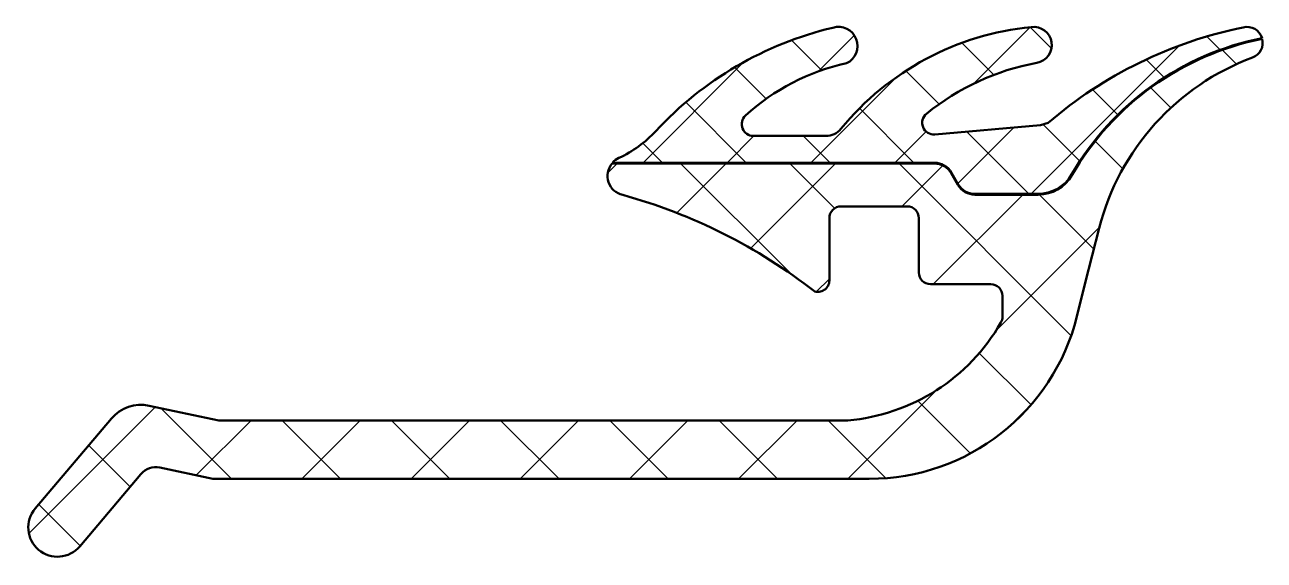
# Model space of a CAD drawing. Extents: x -11.8 to 20, y -4 to 9.8.
import ezdxf

# ---------------------------------------------------------------- set-up
doc = ezdxf.new("R2010")
doc.units = 0
for name, color, linetype, lineweight in [('0S-Alu contour', 7, 'Continuous', 50), ('0S-EPDM contour', 22, 'Continuous', 50), ('0S-EPDM hatch', 25, 'Continuous', 25), ('0S-PT contour', 91, 'Continuous', 50), ('0S-PT hatch', 103, 'Continuous', 25)]:
    doc.layers.add(name, color=color, linetype=linetype, lineweight=lineweight)

# ---------------------------------------------------------------- blocks, each defined once
blk = doc.blocks.new('284406__438E5F37_59AC_410F_B14D_546F088AA7D5_')
at = {"layer": '0S-EPDM hatch'}
h = blk.add_hatch(dxfattribs=at)
h.set_pattern_fill('ANSI37', color=256, scale=0.625, angle=90, style=0)
h.set_pattern_definition([(135, (0, 0), (-1.403165018917055, -1.403165018917055), []), (225, (0, 0), (1.403165018917055, -1.403165018917055), [])])
edge = h.paths.add_edge_path()
edge.add_line((-8.357730886050769, -1.612380616148984), (-6.994673302458014, -1.899999523164865))
edge.add_line((-6.994673302458014, -1.899999523164865), (9.874473980520364, -1.899999523164879))
edge.add_arc((9.874473980520374, 3.600000476835126), 5.500000000000005, 269.9999999999999, 346.0000000000001)
edge.add_line((15.21110047503836, 2.269430051036956), (15.42121335027523, 3.132130713002385))
edge.add_line((15.42121335027523, 3.132130713002385), (15.78480048524985, 4.542837581227114))
edge.add_ellipse((21.96139104271098, 2.950920142330169), major_axis=(-6.378438056984021, 0), ratio=1, start_angle=290.5018308288018, end_angle=345.5474616606425, ccw=False)
edge.add_arc((19.58733246721512, 9.300009751681841), 0.3999904472832286, 290.5018308288023, 374.8529979551758)
edge.add_arc((21.40256578713533, 2.243670704952416), 7.300025825364144, 101.2855610984538, 149.9496355579381)
edge.add_ellipse((14.21818331338904, 6.400000476835077), major_axis=(-0.9999999999999531, 0), ratio=1, start_angle=89.99999999999989, end_angle=149.9496355579381, ccw=False)
edge.add_line((14.21818331338904, 5.400000476835124), (12.58883544782941, 5.400000476835124))
edge.add_ellipse((12.58883544782941, 5.900000476835121), major_axis=(-0.4999999999999965, 0), ratio=1, start_angle=29.999999999999716, end_angle=89.99999999999977, ccw=False)
edge.add_line((12.1558227459372, 5.650000476835126), (11.98261766518031, 5.950000476835125))
edge.add_arc((11.54960496328809, 5.700000476835129), 0.4999999999999942, 29.99999999999979, 89.99999999999959)
edge.add_line((11.5496049632881, 6.200000476835123), (3.266326079119686, 6.200000476835124))
edge.add_arc((3.650794025768079, 5.879598579134008), 0.5004727545536399, 140.1933786123919, 257.0823841312438)
edge.add_ellipse((-0.1559171875698857, -8.112636276727839), major_axis=(-14.0007622607706, 0), ratio=1, start_angle=231.9243795168003, end_angle=254.69827410586998, ccw=False)
edge.add_arc((8.549002940340568, 3.203325148011876), 0.3029463835813935, 256.5165427846748, 366.226490097197)
edge.add_line((8.850162220593722, 3.236182403564454), (8.850151157961108, 4.800012683866365))
edge.add_ellipse((9.150161941181253, 4.799989692833656), major_axis=(-0.3000107841010927, 0), ratio=1, start_angle=270.00147654745876, end_angle=359.99560919403524, ccw=False)
edge.add_line((9.150154209718925, 5.100000476835127), (10.85016641675017, 5.100000476835124))
edge.add_ellipse((10.85016427085043, 4.800010537966642), major_axis=(-0.2999899388761576, 0), ratio=1, start_angle=180.0004098504796, end_angle=269.9995901495945, ccw=False)
edge.add_line((11.15015420971892, 4.800012683866371), (11.15016527235153, 3.400031280517591))
edge.add_arc((11.45017605557167, 3.400054271550293), 0.3000107841010874, 180.0043908059647, 269.9985234525392)
edge.add_line((11.45016832410933, 3.100043487548828), (13.00016527254715, 3.100043487548828))
edge.add_ellipse((13.00016527254715, 2.800043487548829), major_axis=(-0.2999999999999989, 0), ratio=1, start_angle=179.9996229576661, end_angle=269.9999999999993, ccw=False)
edge.add_line((13.30016527254065, 2.800041513362502), (13.30016175662393, 2.26575809454769))
edge.add_ellipse((13.00016175663044, 2.265760068734006), major_axis=(-0.2999999999999807, 0), ratio=1, start_angle=150.2081813218438, end_angle=179.9996229576661, ccw=False)
edge.add_ellipse((8.887075652512204, 4.620566809840704), major_axis=(-5.039471709784955, 0), ratio=1, start_angle=94.96447875365129, end_angle=150.2081813218431, ccw=False)
edge.add_line((9.323182072567883, -0.3999995231648782), (-6.838139188066447, -0.3999995231648677))
edge.add_line((-6.838139188066447, -0.3999995231648677), (-8.631675464853021, -0.0215452672096703))
edge.add_arc((-8.83813918806646, -0.9999995231648728), 1.000000000000002, 78.0848025541533, 139.7162816829407)
edge.add_line((-9.600991284554915, -0.3534264964438582), (-11.5602782604328, -2.665069753124106))
edge.add_arc((-10.98813918806646, -3.149999523164864), 0.7500000000000007, 139.716281682941, 319.716281682941)
edge.add_line((-10.41600011570012, -3.634929293205622), (-8.842388795901718, -1.778321230766078))
edge.add_ellipse((-8.46096274765749, -2.101607744126587), major_axis=(-0.5000000000000026, 0), ratio=1, start_angle=258.0848025541531, end_angle=319.71628168294063, ccw=False)
at = {"layer": '0S-EPDM contour', "color": 7}
for points in [[(11.5496049632881, 6.200000476835123), (3.266326079119686, 6.200000476835124)], [(12.1558227459372, 5.650000476835126), (11.98261766518031, 5.950000476835125)], [(9.150154209718925, 5.100000476835127), (10.85016641675017, 5.100000476835124)], [(14.21818331338904, 5.400000476835124), (12.58883544782941, 5.400000476835124)], [(8.850162220593722, 3.236182403564454), (8.850151157961108, 4.800012683866365)], [(11.15015420971892, 4.800012683866371), (11.15016527235153, 3.400031280517591)], [(15.21110047503836, 2.269430051036956), (15.42121335027523, 3.132130713002385), (15.78480048524985, 4.542837581227114)], [(11.45016832410933, 3.100043487548828), (13.00016527254715, 3.100043487548828)], [(13.30016527254065, 2.800041513362502), (13.30016175662393, 2.26575809454769)], [(9.323182072567883, -0.3999995231648782), (-6.838139188066447, -0.3999995231648677), (-8.631675464853021, -0.0215452672096703)], [(-9.600991284554915, -0.3534264964438582), (-11.5602782604328, -2.665069753124106)], [(-10.41600011570012, -3.634929293205622), (-8.842388795901718, -1.778321230766078)], [(-8.357730886050769, -1.612380616148984), (-6.994673302458014, -1.899999523164865), (9.874473980520364, -1.899999523164879)]]:
    blk.add_lwpolyline(points, dxfattribs=at)
for centre, radius, start, end in [((21.40256578713533, 2.243670704952416), 7.300025825364144, 101.2855610984538, 149.9496355579381), ((19.58733246721512, 9.300009751681841), 0.3999904472832286, 290.5018308288023, 14.85299795517582), ((3.650794025768079, 5.879598579134008), 0.5004727545536399, 140.1933786123919, 257.0823841312438), ((11.54960496328809, 5.700000476835129), 0.4999999999999942, 29.99999999999979, 89.99999999999959), ((8.549002940340568, 3.203325148011876), 0.3029463835813935, 256.5165427846748, 6.226490097197014), ((11.45017605557167, 3.400054271550293), 0.3000107841010874, 180.0043908059647, 269.9985234525392), ((9.874473980520374, 3.600000476835126), 5.500000000000005, 269.9999999999999, 346.0000000000001), ((-8.83813918806646, -0.9999995231648728), 1.000000000000002, 78.0848025541533, 139.7162816829407), ((-10.98813918806646, -3.149999523164864), 0.7500000000000007, 139.716281682941, 319.716281682941)]:
    blk.add_arc(centre, radius, start, end, dxfattribs=at)
at = {"layer": '0S-EPDM contour', "color": 7, "extrusion": (0, 0, -1)}
for centre, radius, start, end in [((-21.96139104271098, 2.950920142330169), 6.378438056984021, 14.45253833935752, 69.49816917119819), ((-14.21818331338904, 6.400000476835077), 0.9999999999999531, 210.050364442062, 270.0000000000001), ((-12.58883544782941, 5.900000476835121), 0.4999999999999965, 270.0000000000002, 330.0000000000004), ((0.1559171875698857, -8.112636276727839), 14.0007622607706, 105.30172589413, 128.0756204831997), ((-9.150161941181253, 4.799989692833656), 0.3000107841010927, 0.0043908059647771, 89.99852345254124), ((-10.85016427085043, 4.800010537966642), 0.2999899388761577, 90.00040985040548, 179.9995901495204), ((-13.00016527254715, 2.800043487548829), 0.2999999999999989, 90.00000000000067, 180.0003770423341), ((-13.00016175663044, 2.265760068734006), 0.2999999999999807, 180.0003770423341, 209.7918186781563), ((-8.887075652512204, 4.620566809840704), 5.039471709784955, 209.7918186781569, 265.0355212463487), ((8.46096274765749, -2.101607744126587), 0.5000000000000026, 40.28371831705939, 101.9151974458469)]:
    blk.add_arc(centre, radius, start, end, dxfattribs=at)
blk = doc.blocks.new('284406__F54312B4_354F_4829_909B_EDFA66AE62F4_')
at = {"layer": '0S-PT hatch'}
h = blk.add_hatch(dxfattribs=at)
h.set_pattern_fill('ANSI37', color=256, scale=0.48, angle=90, style=0)
h.set_pattern_definition([(135, (0, 0), (-1.077630734528298, -1.077630734528298), []), (225, (0, 0), (1.077630734528298, -1.077630734528298), [])])
edge = h.paths.add_edge_path()
edge.add_arc((15.33042973829754, 2.567119133889273), 6.324979860004901, 100.4799903883334, 129.0310076883052)
edge.add_arc((11.53625362178942, 7.247355229470787), 0.2999999999999983, 129.0310076883053, 275.002363254778)
edge.add_line((11.56241267147785, 6.948497898760299), (14.27961886325909, 7.186335570720807))
edge.add_line((14.27961886325909, 7.186335570720807), (14.4718358045781, 7.244037000473835))
edge.add_ellipse((21.7140358889331, -1.209463963491043), major_axis=(-11.13153810619119, 0), ratio=1, start_angle=281.55760299827193, end_angle=310.5869995826011, ccw=False)
edge.add_ellipse((19.58733246721512, 9.310009751681852), major_axis=(-0.3999904472832359, 0), ratio=1, start_angle=196.2894752753957, end_angle=285.00127926326127, ccw=False)
edge.add_arc((21.40256578713534, 2.253670704952407), 7.310025825364163, 101.2914347707527, 149.9496355579381)
edge.add_ellipse((14.21818331338904, 6.410000476835078), major_axis=(-0.9899999999999536, 0), ratio=1, start_angle=89.99999999999989, end_angle=149.9496355579382, ccw=False)
edge.add_line((14.21818331338904, 5.420000476835125), (12.58883544782941, 5.420000476835124))
edge.add_ellipse((12.58883544782941, 5.91000047683512), major_axis=(-0.4899999999999967, 0), ratio=1, start_angle=29.999999999999716, end_angle=89.99999999999977, ccw=False)
edge.add_line((12.16448299997504, 5.665000476835125), (11.99127791921815, 5.965000476835125))
edge.add_arc((11.54960496328809, 5.710000476835129), 0.5099999999999938, 29.99999999999981, 89.9999999999996)
edge.add_line((11.5496049632881, 6.220000476835123), (3.274885042041953, 6.220000476835123))
edge.add_ellipse((3.650794025768082, 5.889598579134006), major_axis=(-0.500472754553642, 0), ratio=1, start_angle=294.75490621932806, end_angle=318.6864292481636, ccw=False)
edge.add_arc((2.185014815663375, 9.068403513790615), 3.000000000000003, 294.7549062193278, 317.2067152631927)
edge.add_ellipse((11.02918342819054, 0.8805387907298692), major_axis=(-9.052404207043228, 0), ratio=1, start_angle=283.34341175602935, end_angle=317.2067152631927, ccw=False)
edge.add_ellipse((9.083300010590749, 9.220281270594972), major_axis=(-0.4897189283701136, 0), ratio=1, start_angle=115.11721610961979, end_angle=287.01395767280485, ccw=False)
edge.add_arc((10.46659935557128, 3.336194344310285), 5.566199470589126, 102.1910658009551, 132.642224128281)
edge.add_arc((6.899179712237156, 7.210000476835122), 0.299999999999998, 132.6422241282809, 270)
edge.add_line((6.899179712237156, 6.910000476835124), (8.761275721032858, 6.910000476835122))
edge.add_arc((8.761275721032858, 7.410000476835103), 0.4999999999999805, 270, 320.5925336562625)
edge.add_ellipse((14.75103960640286, 2.488645632711604), major_axis=(-7.252225803229732, 0), ratio=1, start_angle=275.62162406344896, end_angle=320.59253365626256, ccw=False)
edge.add_ellipse((14.10154839788754, 9.244964841489587), major_axis=(-0.4650353574755035, 0), ratio=1, start_angle=99.707971065104, end_angle=277.52817027401136, ccw=False)
at = {"layer": '0S-PT contour', "color": 7}
for points in [[(11.56241267147785, 6.948497898760299), (14.27961886325909, 7.186335570720807), (14.4718358045781, 7.244037000473835)], [(6.899179712237156, 6.910000476835124), (8.761275721032858, 6.910000476835122)], [(11.5496049632881, 6.220000476835123), (3.274885042041953, 6.220000476835123)], [(12.16448299997504, 5.665000476835125), (11.99127791921815, 5.965000476835125)], [(14.21818331338904, 5.420000476835125), (12.58883544782941, 5.420000476835124)]]:
    blk.add_lwpolyline(points, dxfattribs=at)
at = {"layer": '0S-PT contour', "color": 7, "extrusion": (0, 0, -1)}
for centre, radius, start, end in [((-11.02918342819054, 0.8805387907298692), 9.052404207043228, 42.79328473680731, 76.65658824397063), ((-9.083300010590749, 9.220281270594972), 0.4897189283701136, 72.98604232719512, 244.8827838903802), ((-14.75103960640286, 2.488645632711604), 7.252225803229732, 39.40746634373742, 84.37837593655107), ((-14.10154839788754, 9.244964841489587), 0.4650353574755035, 82.47182972598864, 260.292028934896), ((-21.7140358889331, -1.209463963491043), 11.13153810619119, 49.41300041739892, 78.4423970017281), ((-19.58733246721512, 9.310009751681852), 0.399990447283236, 74.99872073673875, 163.7105247246043), ((-3.650794025768082, 5.889598579134006), 0.500472754553642, 41.31357075183637, 65.24509378067197), ((-14.21818331338904, 6.410000476835078), 0.9899999999999536, 210.0503644420618, 270.0000000000001), ((-12.58883544782941, 5.91000047683512), 0.4899999999999967, 270.0000000000002, 330.0000000000003)]:
    blk.add_arc(centre, radius, start, end, dxfattribs=at)
at = {"layer": '0S-PT contour', "color": 7}
for centre, radius, start, end in [((21.40256578713534, 2.253670704952407), 7.310025825364163, 101.2914347707527, 149.9496355579381), ((10.46659935557128, 3.336194344310285), 5.566199470589126, 102.1910658009551, 132.642224128281), ((15.33042973829754, 2.567119133889273), 6.324979860004901, 100.4799903883334, 129.0310076883052), ((6.899179712237156, 7.210000476835122), 0.299999999999998, 132.6422241282809, 270), ((11.53625362178942, 7.247355229470787), 0.2999999999999983, 129.0310076883053, 275.002363254778), ((2.185014815663375, 9.068403513790615), 3.000000000000003, 294.7549062193278, 317.2067152631927), ((8.761275721032858, 7.410000476835103), 0.4999999999999805, 270, 320.5925336562625), ((11.54960496328809, 5.710000476835129), 0.5099999999999938, 29.99999999999981, 89.9999999999996)]:
    blk.add_arc(centre, radius, start, end, dxfattribs=at)
blk = doc.blocks.new('284406__DEBD9CF4_536E_49C5_9E1E_B4554BBA8CDA_')
at = {"layer": '0S-EPDM contour', "color": 7}
blk.add_blockref('284406__438E5F37_59AC_410F_B14D_546F088AA7D5_', (0, 0), dxfattribs=at)
at = {"layer": '0S-PT contour', "color": 7}
blk.add_blockref('284406__F54312B4_354F_4829_909B_EDFA66AE62F4_', (0, 0), dxfattribs=at)

msp = doc.modelspace()

# ---------------------------------------------------------------- block references
at = {"layer": '0S-Alu contour', "color": 7}
msp.add_blockref('284406__DEBD9CF4_536E_49C5_9E1E_B4554BBA8CDA_', (0, 0), dxfattribs=at)

doc.saveas('drawing.dxf')
